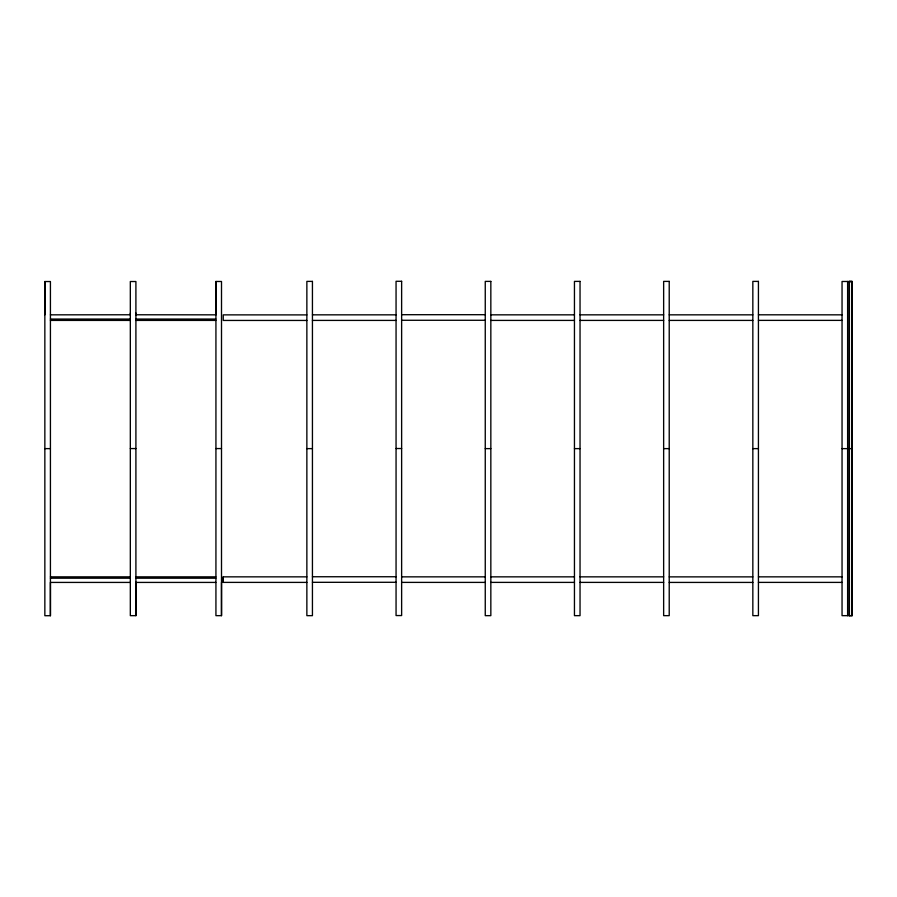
<?xml version="1.0" encoding="UTF-8"?>
<svg xmlns="http://www.w3.org/2000/svg" width="897" height="897" viewBox="0 0 897 897"><rect width="100%" height="100%" fill="white"/><g stroke="black" fill="none" stroke-linecap="round" stroke-linejoin="round"><path stroke-width="1.35" d="M44.85 281.535L44.85 615.712L50.423 615.712L50.423 281.535L44.85 281.535L44.85 314.836M50.423 615.712L50.423 582.422L130.334 582.422M130.334 313.053L130.323 314.769L50.423 314.836M135.907 615.656L135.907 281.523L130.323 281.523L130.323 615.656L135.907 615.656L135.907 582.355M135.907 313.064L135.907 314.769L215.807 314.836M215.93 281.479L215.93 615.656L221.503 615.656L221.503 281.479L215.93 281.479L215.93 314.769M221.503 615.656L221.503 582.355M306.864 576.849L223.241 576.849L223.241 582.388L306.864 582.4M849.358 615.645L849.358 281.501L852.15 281.512L852.15 615.656L842.048 615.656L842.048 281.479L852.15 281.479L852.15 615.656L849.358 615.645L849.358 281.479M852.15 451.426L852.15 448.657L842.048 448.623M849.358 281.512L852.15 281.512M401.632 314.701L485.255 314.701M306.864 314.903L223.241 314.869L223.241 320.442L306.864 320.442M312.436 314.836L396.059 314.836M490.838 314.836L574.45 314.836M580.034 314.836L663.645 314.836M669.218 314.836L752.841 314.836M758.425 314.802L842.036 314.836M50.423 319.063L130.334 319.063M135.907 319.063L215.807 319.063M401.632 320.274L485.255 320.274M50.423 320.408L130.334 320.408M135.907 320.408L215.807 320.408M312.436 320.408L396.059 320.408M490.838 320.408L574.45 320.408M580.034 320.408L663.645 320.408M669.218 320.408L752.841 320.408M758.425 320.375L842.036 320.375M130.323 448.567L135.907 448.567M215.93 448.567L221.503 448.567M396.059 448.522L401.632 448.522M44.85 448.623L50.423 448.623M306.864 448.623L312.436 448.623M485.255 448.623L490.838 448.623M574.45 448.623L580.034 448.623M663.645 448.623L669.218 448.623M752.841 448.623L758.425 448.623M312.448 576.749L396.059 576.749M50.423 576.849L130.334 576.849M135.907 576.849L215.807 576.849M401.643 576.849L485.255 576.849M490.838 576.849L574.45 576.849M580.034 576.849L663.645 576.849M669.229 576.872L752.841 576.872M758.425 576.849L842.048 576.849M50.423 578.195L130.334 578.195M135.907 578.195L215.807 578.195M312.448 582.321L396.059 582.288M135.907 582.422L215.807 582.422M485.255 582.4L401.643 582.388M574.45 582.4L490.838 582.388M663.645 582.4L580.034 582.388M752.841 582.422L669.229 582.422M842.048 582.4L758.425 582.388M847.62 281.479L847.62 615.656M223.241 576.849L223.241 582.422M401.632 281.288L396.059 281.288L396.059 615.555L401.632 615.555L401.632 281.288M312.436 281.389L306.864 281.389L306.864 615.656L312.436 615.656L312.436 281.389M490.838 281.389L485.255 281.389L485.255 615.656L490.838 615.656L490.838 281.389M580.034 281.389L574.45 281.389L574.45 615.656L580.034 615.656L580.034 281.389M669.218 281.389L663.645 281.389L663.645 615.656L669.218 615.656L669.218 281.389M758.425 281.389L752.841 281.389L752.841 615.656L758.425 615.656L758.425 281.389"/></g></svg>
